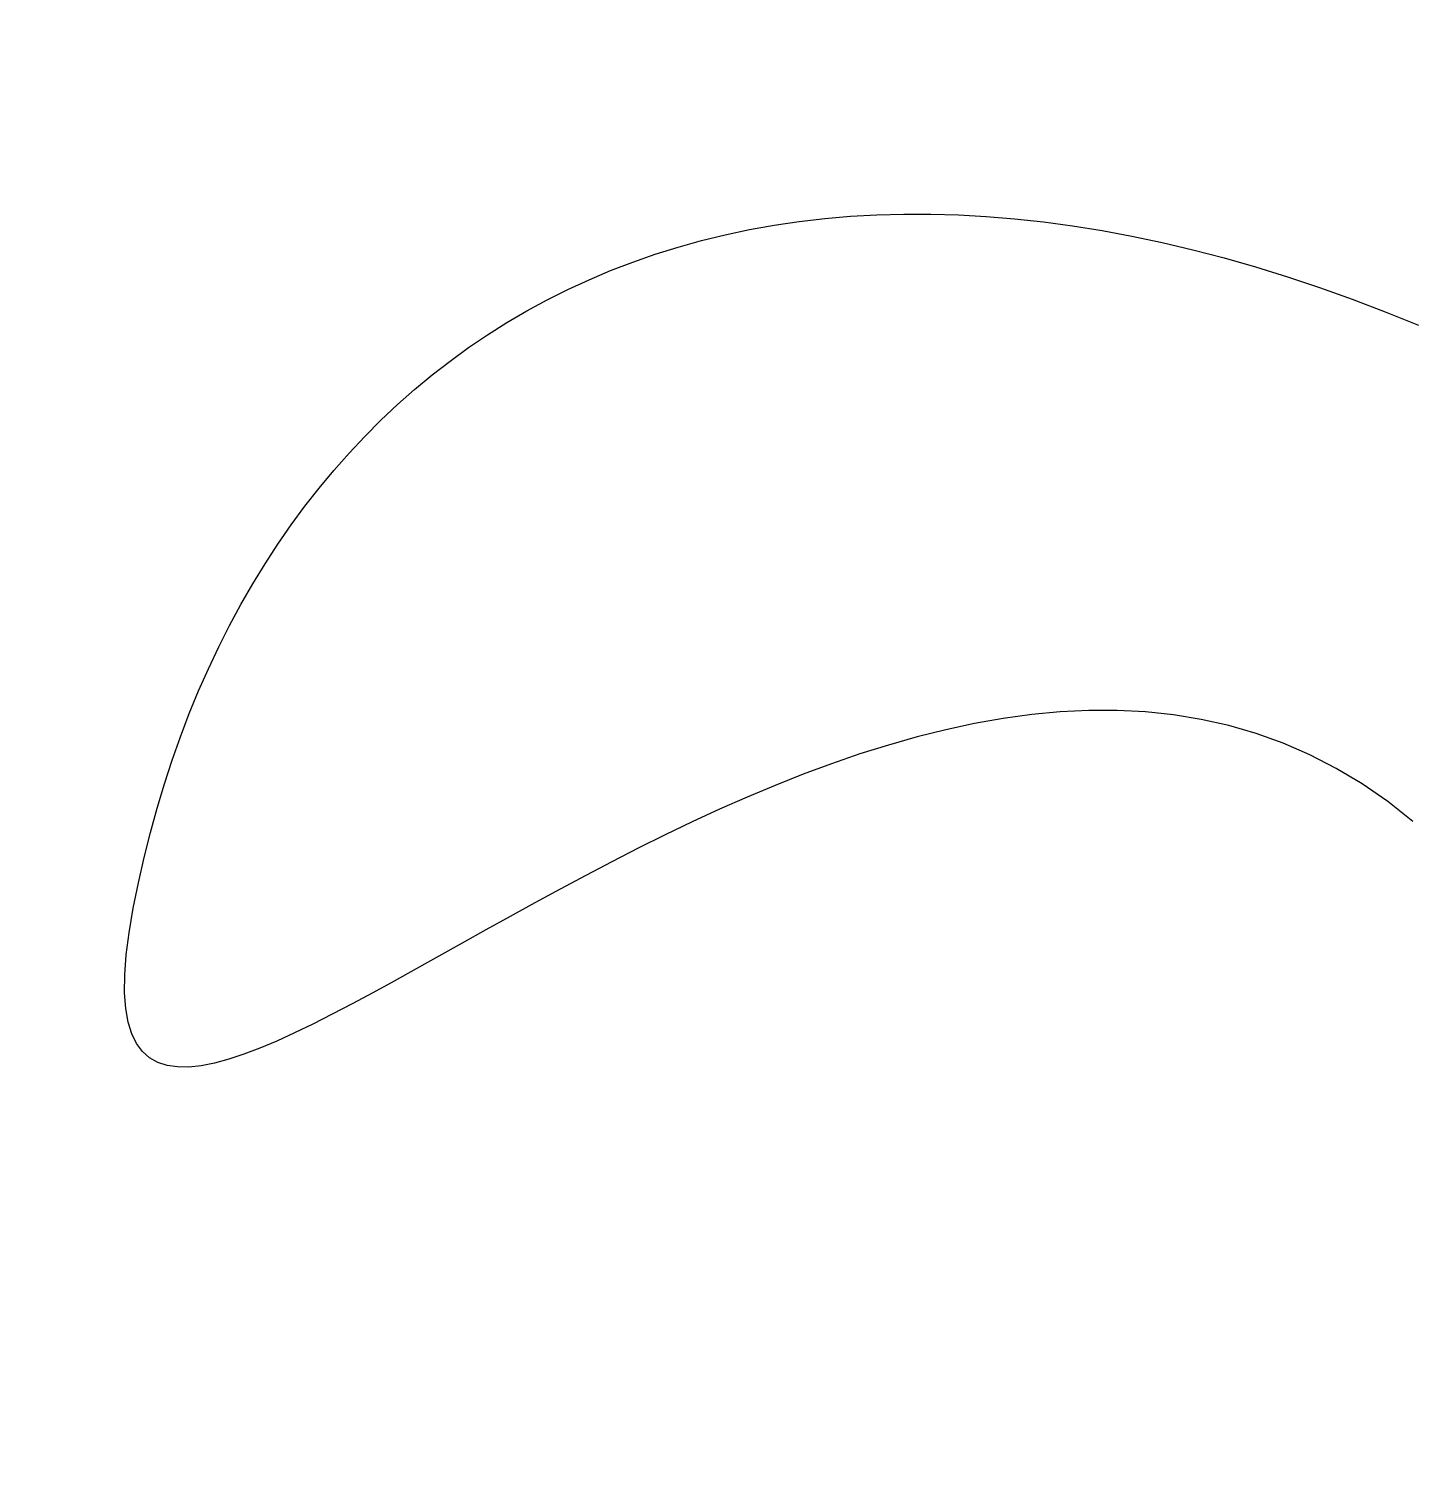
# Model space of a CAD drawing. Extents: x 2.9 to 12.8, y -21.9 to -11.7.
import ezdxf

# ---------------------------------------------------------------- set-up
doc = ezdxf.new("R2010")
doc.units = 0
doc.layers.add('Calque_1', color=7, linetype='CONTINUOUS')

msp = doc.modelspace()

# ---------------------------------------------------------------- linework, layer by layer
at = {"layer": 'Calque_1', "color": 7}
for points in [[(3.600223, -17.973369), (4.35027, -14.048126), (7.683319, -11.674756), (12.800793, -13.798111)], [(12.76163, -17.352211), (8.961394, -14.152012), (2.850177, -21.898612), (3.600223, -17.973369)]]:
    msp.add_open_spline(points, degree=3, dxfattribs=at)

doc.saveas('drawing.dxf')
